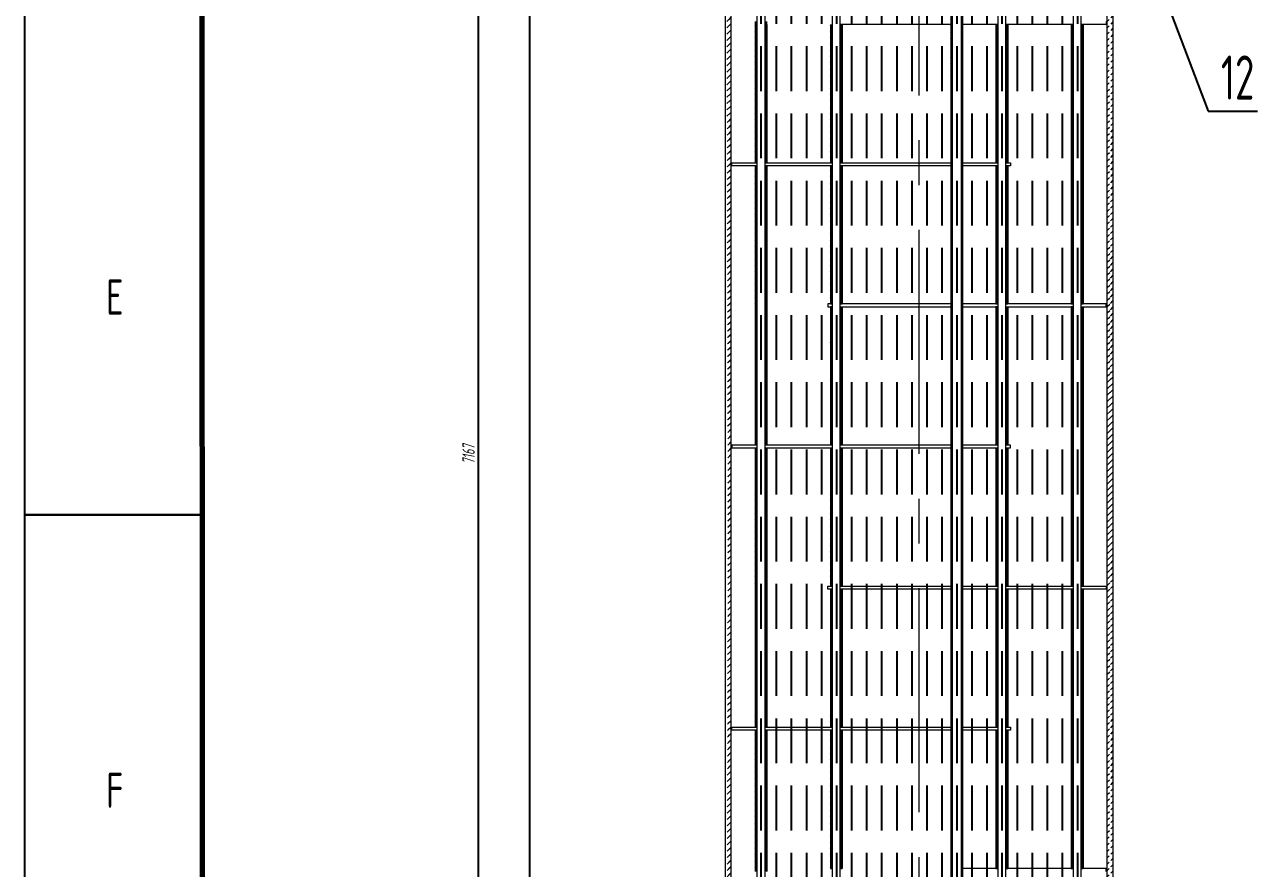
# Model space of a CAD drawing. Header units: millimetres. Extents: x 3797 to 16515, y 762 to 2553.
# Drawn here: x 3797.2 to 3971.8, y 2153 to 2272.5 of the extents above; entities that cross this region are included whole.
import ezdxf

# ---------------------------------------------------------------- set-up
doc = ezdxf.new("R2010")
doc.units = ezdxf.units.MM
doc.linetypes.add('CENTER', pattern=[50.8, 31.75, -6.35, 6.35, -6.35])
doc.linetypes.add('HIDDEN', pattern=[9.525, 6.35, -3.175])
for name, color, linetype, lineweight in [('3（中心线）', 1, 'CENTER', 20), ('内框线', 7, 'Continuous', 60), ('外框线', 7, 'Continuous', 40), ('文本', 7, 'Continuous', 18), ('细实线', 7, 'Continuous', 18)]:
    doc.layers.add(name, color=color, linetype=linetype, lineweight=lineweight)
doc.layers.add('DIM标注-YH', color=4, linetype='Continuous')
doc.layers.add('虚线', color=6, linetype='HIDDEN')
doc.styles.add('HGCAD', font='gbenor.shx', dxfattribs={"width": 0.75, "bigfont": 'gbcbig.shx'})
doc.styles.add('HJ', font='gbenor.shx', dxfattribs={"width": 0.8, "height": 3.5, "bigfont": 'gbcbig.shx'})
doc.styles.add('runner-文字样式', font='gbeitc.shx', dxfattribs={"width": 0.707, "bigfont": 'gbcbig.shx'})
doc.dimstyles.new('runner标注', dxfattribs={"dimscale": 0.5, "dimtxt": 3.5, "dimasz": 3.5, "dimexe": 3, "dimexo": 0, "dimgap": 1, "dimtad": 1, "dimdec": 4, "dimlfac": 15, "dimzin": 9, "dimdsep": 46, "dimtxsty": 'runner-文字样式', "dimblk": 'CLOSED', "dimcen": 0, "dimclrd": 256, "dimclrt": 256, "dimadec": 4, "dimazin": 2, "dimtfac": 1, "dimtdec": 4, "dimtmove": 0, "dimatfit": 3, "dimldrblk": 'CLOSED', "dimfxl": 0, "dimarcsym": 0})
pattern_1 = [(45, (82.5553, -5533.755), (-0.449012806, 0.449012806), [])]
pattern_2 = [(45, (59.08866, -5533.755), (-0.449012806, 0.449012806), [])]
pattern_3 = [(45, (48.422, -5533.755), (-0.449012806, 0.449012806), [])]

# ---------------------------------------------------------------- blocks, each defined once
blk = doc.blocks.new('_Closed')
at = {"color": 0, "linetype": 'ByBlock', "lineweight": -2}
for p, q in [((-1, 0.167), (0, 0)), ((-1, 0.167), (-1, -0.167)), ((0, 0), (-1, -0.167)), ((0, 0), (-1, 0))]:
    blk.add_line(p, q, dxfattribs=at)
blk = doc.blocks.new('*D6')
at = {"layer": 'Defpoints', "color": 0, "ltscale": 0.067, "transparency": 16777216}
for p in [(3861.45, 2448.15), (3923.88, 2448.15), (3896.35, 1970.35)]:
    blk.add_point(p, dxfattribs=at)
at = {"layer": 'DIM标注-YH', "color": 0, "lineweight": -2, "ltscale": 0.067, "transparency": 16777216}
for p, q in [((3923.88, 2448.15), (3859.95, 2448.15)), ((3896.35, 1970.35), (3859.95, 1970.35))]:
    blk.add_line(p, q, dxfattribs=at)
at = {"layer": 'DIM标注-YH', "lineweight": -2, "ltscale": 0.067, "transparency": 16777216}
blk.add_line((3861.45, 1972.1), (3861.45, 2446.4), dxfattribs=at)
at = {"layer": 'DIM标注-YH', "lineweight": -2, "ltscale": 0.067, "transparency": 16777216, "xscale": 1.75, "yscale": 1.75, "zscale": 1.75}
for p, rotation in [((3861.45, 2448.15), 90), ((3861.45, 1970.35), 270)]:
    blk.add_blockref('_Closed', p, dxfattribs=dict(at, rotation=rotation))
at = {"layer": 'DIM标注-YH', "ltscale": 0.067, "transparency": 16777216, "insert": (3860.07, 2211.66), "char_height": 1.75, "attachment_point": 5, "rotation": 90, "style": 'runner-文字样式'}
blk.add_mtext('7167', dxfattribs=at)
blk = doc.blocks.new('*D29')
at = {"layer": 'Defpoints', "color": 0, "ltscale": 0.067, "transparency": 16777216}
for p in [(3868.76, 2282.29), (3895.88, 2282.29), (3894.48, 2005.35)]:
    blk.add_point(p, dxfattribs=at)
at = {"layer": 'DIM标注-YH', "color": 0, "lineweight": -2, "ltscale": 0.067, "transparency": 16777216}
for p, q in [((3895.88, 2282.29), (3867.26, 2282.29)), ((3894.48, 2005.35), (3867.26, 2005.35))]:
    blk.add_line(p, q, dxfattribs=at)
at = {"layer": 'DIM标注-YH', "lineweight": -2, "ltscale": 0.067, "transparency": 16777216}
blk.add_line((3868.76, 2007.1), (3868.76, 2280.54), dxfattribs=at)
at = {"layer": 'DIM标注-YH', "lineweight": -2, "ltscale": 0.067, "transparency": 16777216, "xscale": 1.75, "yscale": 1.75, "zscale": 1.75}
for p, rotation in [((3868.76, 2282.29), 90), ((3868.76, 2005.35), 270)]:
    blk.add_blockref('_Closed', p, dxfattribs=dict(at, rotation=rotation))
at = {"layer": 'DIM标注-YH', "ltscale": 0.067, "transparency": 16777216, "insert": (3867.38, 2143.82), "char_height": 1.75, "attachment_point": 5, "rotation": 90, "style": 'runner-文字样式'}
blk.add_mtext('4154', dxfattribs=at)

msp = doc.modelspace()

# ---------------------------------------------------------------- hatches: boundary and pattern name
at = {"layer": '细实线'}
h = msp.add_hatch(dxfattribs=at)
h.set_pattern_fill('ANSI31', color=3, scale=0.2)
h.set_pattern_definition(pattern_1)
edge = h.paths.add_edge_path()
edge.add_line((3928.3945351, 2402.152565), (3928.3945351, 2005.352565))
edge.add_line((3928.5612018, 2402.152565), (3928.5612018, 2005.352565))
h = msp.add_hatch(dxfattribs=at)
h.set_pattern_fill('ANSI31', color=3, scale=0.2)
h.set_pattern_definition(pattern_1)
edge = h.paths.add_edge_path()
edge.add_line((3929.8945351, 2005.352565), (3929.8945351, 2402.152565))
edge.add_line((3930.0612018, 2005.352565), (3930.0612018, 2402.152565))
h = msp.add_hatch(dxfattribs=at)
h.set_pattern_fill('ANSI31', color=3, scale=0.2)
h.set_pattern_definition(pattern_1)
edge = h.paths.add_edge_path()
edge.add_line((3950.5478286, 2024.4552317), (3950.5478286, 2020.962565))
edge.add_line((3951.3478286, 2400.4310222), (3951.3478286, 2021.0958983))
edge.add_line((3950.5478286, 2024.4552317), (3950.5478286, 2400.4310222))
h = msp.add_hatch(dxfattribs=at)
h.set_pattern_fill('ANSI31', color=3, scale=0.2)
h.set_pattern_definition(pattern_1)
edge = h.paths.add_edge_path()
edge.add_line((3896.4144953, 2282.152565), (3896.4144953, 2028.4858983))
edge.add_line((3897.2144953, 2387.0092317), (3897.2144953, 2005.352565))
edge.add_line((3896.4144953, 2005.352565), (3896.4144953, 2028.4858983))
h = msp.add_hatch(dxfattribs=at)
h.set_pattern_fill('ANSI31', color=3, scale=0.2)
h.set_pattern_definition([(45, (-57719.78084, -114504.6682), (-0.449012806, 0.449012806), [])])
edge = h.paths.add_edge_path()
edge.add_line((3897.2173198, 2380.3168887), (3897.2173198, 2007.8858983))
edge.add_line((3896.4144953, 2380.316565), (3896.4144953, 2282.152565))
h = msp.add_hatch(dxfattribs=at)
h.set_pattern_fill('ANSI31', color=3, scale=0.2)
h.set_pattern_definition(pattern_3)
edge = h.paths.add_edge_path()
edge.add_line((3900.6478286, 2272.5292317), (3900.6478286, 2252.952565))
edge.add_line((3900.6478286, 2252.952565), (3900.8144953, 2252.952565))
edge.add_line((3900.8144953, 2272.5292317), (3900.8144953, 2252.952565))
h = msp.add_hatch(dxfattribs=at)
h.set_pattern_fill('ANSI31', color=3, scale=0.2)
h.set_pattern_definition(pattern_3)
edge = h.paths.add_edge_path()
edge.add_line((3902.1478286, 2272.5292317), (3902.1478286, 2252.952565))
edge.add_line((3902.1478286, 2252.952565), (3902.3144953, 2252.952565))
edge.add_line((3902.3144953, 2272.5292317), (3902.3144953, 2252.952565))
h = msp.add_hatch(dxfattribs=at)
h.set_pattern_fill('ANSI31', color=3, scale=0.2)
h.set_pattern_definition(pattern_2)
edge = h.paths.add_edge_path()
edge.add_line((3911.3144953, 2272.5292317), (3911.3144953, 2252.952565))
edge.add_line((3911.3144953, 2252.952565), (3911.481162, 2252.952565))
edge.add_line((3911.481162, 2272.5292317), (3911.481162, 2252.952565))
h = msp.add_hatch(dxfattribs=at)
h.set_pattern_fill('ANSI31', color=3, scale=0.2)
h.set_pattern_definition(pattern_2)
edge = h.paths.add_edge_path()
edge.add_line((3912.8144953, 2272.5292317), (3912.8144953, 2252.952565))
edge.add_line((3912.8144953, 2252.952565), (3912.981162, 2252.952565))
edge.add_line((3912.981162, 2272.5292317), (3912.981162, 2252.952565))
h = msp.add_hatch(dxfattribs=at)
h.set_pattern_fill('ANSI31', color=3, scale=0.2)
h.set_pattern_definition(pattern_1)
edge = h.paths.add_edge_path()
edge.add_line((3934.781162, 2272.5292317), (3934.781162, 2252.952565))
edge.add_line((3934.781162, 2252.952565), (3934.9478286, 2252.952565))
edge.add_line((3934.9478286, 2272.5292317), (3934.9478286, 2252.952565))
h = msp.add_hatch(dxfattribs=at)
h.set_pattern_fill('ANSI31', color=3, scale=0.2)
h.set_pattern_definition(pattern_1)
edge = h.paths.add_edge_path()
edge.add_line((3936.281162, 2272.5292317), (3936.281162, 2252.952565))
edge.add_line((3936.281162, 2252.952565), (3936.4478286, 2252.952565))
edge.add_line((3936.4478286, 2272.5292317), (3936.4478286, 2252.952565))
h = msp.add_hatch(dxfattribs=at)
h.set_pattern_fill('ANSI31', color=3, scale=0.2)
h.set_pattern_definition(pattern_1)
edge = h.paths.add_edge_path()
edge.add_line((3945.4478286, 2272.5292317), (3945.4478286, 2232.952565))
edge.add_line((3945.4478286, 2232.952565), (3945.6144953, 2232.952565))
edge.add_line((3945.6144953, 2272.5292317), (3945.6144953, 2232.952565))
h = msp.add_hatch(dxfattribs=at)
h.set_pattern_fill('ANSI31', color=3, scale=0.2)
h.set_pattern_definition(pattern_1)
edge = h.paths.add_edge_path()
edge.add_line((3946.9478286, 2272.5292317), (3946.9478286, 2232.952565))
edge.add_line((3946.9478286, 2232.952565), (3947.1144953, 2232.952565))
edge.add_line((3947.1144953, 2272.5292317), (3947.1144953, 2232.952565))
h = msp.add_hatch(dxfattribs=at)
h.set_pattern_fill('ANSI31', color=3, scale=0.2)
h.set_pattern_definition(pattern_3)
edge = h.paths.add_edge_path()
edge.add_line((3900.6478286, 2252.5292317), (3900.6478286, 2232.952565))
edge.add_line((3900.6478286, 2232.952565), (3900.8144953, 2232.952565))
edge.add_line((3900.8144953, 2252.5292317), (3900.8144953, 2232.952565))
h = msp.add_hatch(dxfattribs=at)
h.set_pattern_fill('ANSI31', color=3, scale=0.2)
h.set_pattern_definition(pattern_3)
edge = h.paths.add_edge_path()
edge.add_line((3902.1478286, 2252.5292317), (3902.1478286, 2232.952565))
edge.add_line((3902.1478286, 2232.952565), (3902.3144953, 2232.952565))
edge.add_line((3902.3144953, 2252.5292317), (3902.3144953, 2232.952565))
h = msp.add_hatch(dxfattribs=at)
h.set_pattern_fill('ANSI31', color=3, scale=0.2)
h.set_pattern_definition(pattern_2)
edge = h.paths.add_edge_path()
edge.add_line((3911.3144953, 2252.5292317), (3911.3144953, 2232.952565))
edge.add_line((3911.3144953, 2232.952565), (3911.481162, 2232.952565))
edge.add_line((3911.481162, 2252.5292317), (3911.481162, 2232.952565))
h = msp.add_hatch(dxfattribs=at)
h.set_pattern_fill('ANSI31', color=3, scale=0.2)
h.set_pattern_definition(pattern_2)
edge = h.paths.add_edge_path()
edge.add_line((3912.8144953, 2252.5292317), (3912.8144953, 2232.952565))
edge.add_line((3912.8144953, 2232.952565), (3912.981162, 2232.952565))
edge.add_line((3912.981162, 2252.5292317), (3912.981162, 2232.952565))
h = msp.add_hatch(dxfattribs=at)
h.set_pattern_fill('ANSI31', color=3, scale=0.2)
h.set_pattern_definition(pattern_1)
edge = h.paths.add_edge_path()
edge.add_line((3934.781162, 2252.5292317), (3934.781162, 2232.952565))
edge.add_line((3934.781162, 2232.952565), (3934.9478286, 2232.952565))
edge.add_line((3934.9478286, 2252.5292317), (3934.9478286, 2232.952565))
h = msp.add_hatch(dxfattribs=at)
h.set_pattern_fill('ANSI31', color=3, scale=0.2)
h.set_pattern_definition(pattern_1)
edge = h.paths.add_edge_path()
edge.add_line((3936.281162, 2252.5292317), (3936.281162, 2232.952565))
edge.add_line((3936.281162, 2232.952565), (3936.4478286, 2232.952565))
edge.add_line((3936.4478286, 2252.5292317), (3936.4478286, 2232.952565))
h = msp.add_hatch(dxfattribs=at)
h.set_pattern_fill('ANSI31', color=3, scale=0.2)
h.set_pattern_definition([(45, (37.7553, -5533.755), (-0.449012806, 0.449012806), [])])
edge = h.paths.add_edge_path()
edge.add_line((3900.6478286, 2232.5292317), (3900.6478286, 2192.952565))
edge.add_line((3900.6478286, 2192.952565), (3900.8144953, 2192.952565))
edge.add_line((3900.8144953, 2232.5292317), (3900.8144953, 2192.952565))
h = msp.add_hatch(dxfattribs=at)
h.set_pattern_fill('ANSI31', color=3, scale=0.2)
h.set_pattern_definition([(45, (37.7553, -5533.33414), (-0.449012806, 0.449012806), [])])
edge = h.paths.add_edge_path()
edge.add_line((3902.1478286, 2232.9501138), (3902.1478286, 2193.3734471))
edge.add_line((3902.1478286, 2193.3734471), (3902.3144953, 2193.3734471))
edge.add_line((3902.3144953, 2232.9501138), (3902.3144953, 2193.3734471))
h = msp.add_hatch(dxfattribs=at)
h.set_pattern_fill('ANSI31', color=3, scale=0.2)
h.set_pattern_definition(pattern_3)
edge = h.paths.add_edge_path()
edge.add_line((3911.3144953, 2232.5292317), (3911.3144953, 2212.952565))
edge.add_line((3911.3144953, 2192.952565), (3911.481162, 2192.952565))
edge.add_line((3911.481162, 2232.5292317), (3911.481162, 2212.952565))
h = msp.add_hatch(dxfattribs=at)
h.set_pattern_fill('ANSI31', color=3, scale=0.2)
h.set_pattern_definition([(45, (48.422, -5533.33414), (-0.449012806, 0.449012806), [])])
edge = h.paths.add_edge_path()
edge.add_line((3912.8144953, 2232.9501138), (3912.8144953, 2193.3734471))
edge.add_line((3912.8144953, 2193.3734471), (3912.981162, 2193.3734471))
edge.add_line((3912.981162, 2232.9501138), (3912.981162, 2193.3734471))
h = msp.add_hatch(dxfattribs=at)
h.set_pattern_fill('ANSI31', color=3, scale=0.2)
h.set_pattern_definition([(45, (71.88866, -5533.755), (-0.449012806, 0.449012806), [])])
edge = h.paths.add_edge_path()
edge.add_line((3934.781162, 2232.5292317), (3934.781162, 2212.952565))
edge.add_line((3934.781162, 2192.952565), (3934.9478286, 2192.952565))
edge.add_line((3934.9478286, 2232.5292317), (3934.9478286, 2212.952565))
h = msp.add_hatch(dxfattribs=at)
h.set_pattern_fill('ANSI31', color=3, scale=0.2)
h.set_pattern_definition([(45, (71.88866, -5533.33414), (-0.449012806, 0.449012806), [])])
edge = h.paths.add_edge_path()
edge.add_line((3936.281162, 2232.9501138), (3936.281162, 2193.3734471))
edge.add_line((3936.281162, 2193.3734471), (3936.4478286, 2193.3734471))
edge.add_line((3936.4478286, 2232.9501138), (3936.4478286, 2193.3734471))
h = msp.add_hatch(dxfattribs=at)
h.set_pattern_fill('ANSI31', color=3, scale=0.2)
h.set_pattern_definition(pattern_1)
edge = h.paths.add_edge_path()
edge.add_line((3945.4478286, 2232.5292317), (3945.4478286, 2192.952565))
edge.add_line((3945.4478286, 2192.952565), (3945.6144953, 2192.952565))
edge.add_line((3945.6144953, 2232.5292317), (3945.6144953, 2192.952565))
h = msp.add_hatch(dxfattribs=at)
h.set_pattern_fill('ANSI31', color=3, scale=0.2)
h.set_pattern_definition(pattern_1)
edge = h.paths.add_edge_path()
edge.add_line((3946.9478286, 2232.5292317), (3946.9478286, 2192.952565))
edge.add_line((3946.9478286, 2192.952565), (3947.1144953, 2192.952565))
edge.add_line((3947.1144953, 2232.5292317), (3947.1144953, 2192.952565))
h = msp.add_hatch(dxfattribs=at)
h.set_pattern_fill('ANSI31', color=3, scale=0.2)
h.set_pattern_definition(pattern_3)
edge = h.paths.add_edge_path()
edge.add_line((3900.6478286, 2192.5292317), (3900.6478286, 2172.952565))
edge.add_line((3900.6478286, 2172.952565), (3900.8144953, 2172.952565))
edge.add_line((3900.8144953, 2192.5292317), (3900.8144953, 2172.952565))
h = msp.add_hatch(dxfattribs=at)
h.set_pattern_fill('ANSI31', color=3, scale=0.2)
h.set_pattern_definition(pattern_3)
edge = h.paths.add_edge_path()
edge.add_line((3902.1478286, 2192.5292317), (3902.1478286, 2172.952565))
edge.add_line((3902.1478286, 2172.952565), (3902.3144953, 2172.952565))
edge.add_line((3902.3144953, 2192.5292317), (3902.3144953, 2172.952565))
h = msp.add_hatch(dxfattribs=at)
h.set_pattern_fill('ANSI31', color=3, scale=0.2)
h.set_pattern_definition(pattern_2)
edge = h.paths.add_edge_path()
edge.add_line((3911.3144953, 2192.5292317), (3911.3144953, 2172.952565))
edge.add_line((3911.3144953, 2172.952565), (3911.481162, 2172.952565))
edge.add_line((3911.481162, 2192.5292317), (3911.481162, 2172.952565))
h = msp.add_hatch(dxfattribs=at)
h.set_pattern_fill('ANSI31', color=3, scale=0.2)
h.set_pattern_definition(pattern_2)
edge = h.paths.add_edge_path()
edge.add_line((3912.8144953, 2192.5292317), (3912.8144953, 2172.952565))
edge.add_line((3912.8144953, 2172.952565), (3912.981162, 2172.952565))
edge.add_line((3912.981162, 2192.5292317), (3912.981162, 2172.952565))
h = msp.add_hatch(dxfattribs=at)
h.set_pattern_fill('ANSI31', color=3, scale=0.2)
h.set_pattern_definition(pattern_1)
edge = h.paths.add_edge_path()
edge.add_line((3934.781162, 2192.5292317), (3934.781162, 2172.952565))
edge.add_line((3934.781162, 2172.952565), (3934.9478286, 2172.952565))
edge.add_line((3934.9478286, 2192.5292317), (3934.9478286, 2172.952565))
h = msp.add_hatch(dxfattribs=at)
h.set_pattern_fill('ANSI31', color=3, scale=0.2)
h.set_pattern_definition(pattern_1)
edge = h.paths.add_edge_path()
edge.add_line((3936.281162, 2192.5292317), (3936.281162, 2172.952565))
edge.add_line((3936.281162, 2172.952565), (3936.4478286, 2172.952565))
edge.add_line((3936.4478286, 2192.5292317), (3936.4478286, 2172.952565))
h = msp.add_hatch(dxfattribs=at)
h.set_pattern_fill('ANSI31', color=3, scale=0.2)
h.set_pattern_definition(pattern_1)
edge = h.paths.add_edge_path()
edge.add_line((3945.4478286, 2192.5292317), (3945.4478286, 2152.952565))
edge.add_line((3945.4478286, 2152.952565), (3945.6144953, 2152.952565))
edge.add_line((3945.6144953, 2192.5292317), (3945.6144953, 2152.952565))
h = msp.add_hatch(dxfattribs=at)
h.set_pattern_fill('ANSI31', color=3, scale=0.2)
h.set_pattern_definition(pattern_1)
edge = h.paths.add_edge_path()
edge.add_line((3946.9478286, 2192.5292317), (3946.9478286, 2152.952565))
edge.add_line((3946.9478286, 2152.952565), (3947.1144953, 2152.952565))
edge.add_line((3947.1144953, 2192.5292317), (3947.1144953, 2152.952565))
h = msp.add_hatch(dxfattribs=at)
h.set_pattern_fill('ANSI31', color=3, scale=0.2)
h.set_pattern_definition(pattern_3)
edge = h.paths.add_edge_path()
edge.add_line((3900.6478286, 2172.5292317), (3900.6478286, 2152.952565))
edge.add_line((3900.6478286, 2152.952565), (3900.8144953, 2152.952565))
edge.add_line((3900.8144953, 2172.5292317), (3900.8144953, 2152.952565))
h = msp.add_hatch(dxfattribs=at)
h.set_pattern_fill('ANSI31', color=3, scale=0.2)
h.set_pattern_definition(pattern_3)
edge = h.paths.add_edge_path()
edge.add_line((3902.1478286, 2172.5292317), (3902.1478286, 2152.952565))
edge.add_line((3902.1478286, 2152.952565), (3902.3144953, 2152.952565))
edge.add_line((3902.3144953, 2172.5292317), (3902.3144953, 2152.952565))
h = msp.add_hatch(dxfattribs=at)
h.set_pattern_fill('ANSI31', color=3, scale=0.2)
h.set_pattern_definition(pattern_2)
edge = h.paths.add_edge_path()
edge.add_line((3911.3144953, 2172.5292317), (3911.3144953, 2152.952565))
edge.add_line((3911.3144953, 2152.952565), (3911.481162, 2152.952565))
edge.add_line((3911.481162, 2172.5292317), (3911.481162, 2152.952565))
h = msp.add_hatch(dxfattribs=at)
h.set_pattern_fill('ANSI31', color=3, scale=0.2)
h.set_pattern_definition(pattern_2)
edge = h.paths.add_edge_path()
edge.add_line((3912.8144953, 2172.5292317), (3912.8144953, 2152.952565))
edge.add_line((3912.8144953, 2152.952565), (3912.981162, 2152.952565))
edge.add_line((3912.981162, 2172.5292317), (3912.981162, 2152.952565))
h = msp.add_hatch(dxfattribs=at)
h.set_pattern_fill('ANSI31', color=3, scale=0.2)
h.set_pattern_definition(pattern_1)
edge = h.paths.add_edge_path()
edge.add_line((3934.781162, 2172.5292317), (3934.781162, 2152.952565))
edge.add_line((3934.781162, 2152.952565), (3934.9478286, 2152.952565))
edge.add_line((3934.9478286, 2172.5292317), (3934.9478286, 2152.952565))
h = msp.add_hatch(dxfattribs=at)
h.set_pattern_fill('ANSI31', color=3, scale=0.2)
h.set_pattern_definition(pattern_1)
edge = h.paths.add_edge_path()
edge.add_line((3936.281162, 2172.5292317), (3936.281162, 2152.952565))
edge.add_line((3936.281162, 2152.952565), (3936.4478286, 2152.952565))
edge.add_line((3936.4478286, 2172.5292317), (3936.4478286, 2152.952565))

# ---------------------------------------------------------------- linework, layer by layer
at = {"layer": '3（中心线）'}
msp.add_line((3923.881162, 1906.8953895), (3923.881162, 2468.7974269), dxfattribs=at)
at = {"layer": 'DIM标注-YH', "ltscale": 0.2}
for p, q in [((3955.2144953, 2285.552565), (3964.8509969, 2260.2883228)), ((3964.8509969, 2260.2883228), (3971.8038866, 2260.2883228))]:
    msp.add_line(p, q, dxfattribs=at)
at = {"layer": '内框线', "lineweight": 70}
msp.add_line((3822.1821645, 2543.4895293), (3822.4401594, 1722.4895293), dxfattribs=at)
at = {"layer": '外框线', "lineweight": 25}
msp.add_line((3797.1821645, 2553.4895293), (3797.1821645, 1712.4895293), dxfattribs=at)
at = {"layer": '外框线', "lineweight": 30}
msp.add_line((3797.1821645, 2203.072896), (3822.2891386, 2203.0729296), dxfattribs=at)
at = {"layer": '细实线'}
for p, q in [((3928.3945351, 2402.152565), (3928.3945351, 2005.352565)), ((3928.5612018, 2402.152565), (3928.5612018, 2005.352565)), ((3929.8945351, 2005.352565), (3929.8945351, 2402.152565)), ((3930.0612018, 2005.352565), (3930.0612018, 2402.152565)), ((3900.9478286, 2052.952565), (3900.9478286, 2399.6192317)), ((3900.9478286, 2052.952565), (3900.9478286, 2399.6192317)), ((3900.9478286, 2052.952565), (3900.9478286, 2399.6192317)), ((3900.9478286, 2052.952565), (3900.9478286, 2399.6192317)), ((3900.9478286, 2052.952565), (3900.9478286, 2399.6192317)), ((3900.9478286, 2052.952565), (3900.9478286, 2399.6192317)), ((3902.0144953, 2399.6192317), (3902.0144953, 2052.952565)), ((3902.0144953, 2399.6192317), (3902.0144953, 2052.952565)), ((3902.0144953, 2399.6192317), (3902.0144953, 2052.952565)), ((3902.0144953, 2399.6192317), (3902.0144953, 2052.952565)), ((3902.0144953, 2399.6192317), (3902.0144953, 2052.952565)), ((3902.0144953, 2399.6192317), (3902.0144953, 2052.952565)), ((3911.6144953, 2032.952565), (3911.6144953, 2399.6192317)), ((3911.6144953, 2032.952565), (3911.6144953, 2399.6192317)), ((3911.6144953, 2032.952565), (3911.6144953, 2399.6192317)), ((3911.6144953, 2032.952565), (3911.6144953, 2399.6192317)), ((3911.6144953, 2032.952565), (3911.6144953, 2399.6192317)), ((3911.6144953, 2032.952565), (3911.6144953, 2399.6192317)), ((3912.681162, 2399.6192317), (3912.681162, 2032.952565)), ((3912.681162, 2399.6192317), (3912.681162, 2032.952565)), ((3912.681162, 2399.6192317), (3912.681162, 2032.952565)), ((3912.681162, 2399.6192317), (3912.681162, 2032.952565)), ((3912.681162, 2399.6192317), (3912.681162, 2032.952565)), ((3912.681162, 2399.6192317), (3912.681162, 2032.952565)), ((3935.081162, 2032.952565), (3935.081162, 2399.6192317)), ((3935.081162, 2032.952565), (3935.081162, 2399.6192317)), ((3935.081162, 2032.952565), (3935.081162, 2399.6192317)), ((3935.081162, 2032.952565), (3935.081162, 2399.6192317)), ((3935.081162, 2032.952565), (3935.081162, 2399.6192317)), ((3935.081162, 2032.952565), (3935.081162, 2399.6192317)), ((3936.1478286, 2399.6192317), (3936.1478286, 2032.952565)), ((3936.1478286, 2399.6192317), (3936.1478286, 2032.952565)), ((3936.1478286, 2399.6192317), (3936.1478286, 2032.952565)), ((3936.1478286, 2399.6192317), (3936.1478286, 2032.952565)), ((3936.1478286, 2399.6192317), (3936.1478286, 2032.952565)), ((3936.1478286, 2399.6192317), (3936.1478286, 2032.952565)), ((3945.7478286, 2032.952565), (3945.7478286, 2399.6192317)), ((3946.8144953, 2399.6192317), (3946.8144953, 2032.952565)), ((3897.2173198, 2380.3168887), (3897.2173198, 2007.8858983)), ((3900.6478286, 2272.952565), (3900.6478286, 2272.5292317)), ((3900.6478286, 2272.5292317), (3900.6478286, 2252.952565)), ((3900.8144953, 2272.5292317), (3900.8144953, 2272.952565)), ((3900.8144953, 2272.5292317), (3900.8144953, 2252.952565)), ((3902.1478286, 2272.952565), (3902.1478286, 2272.5292317)), ((3902.1478286, 2272.5292317), (3902.1478286, 2252.952565)), ((3902.3144953, 2272.5292317), (3902.3144953, 2272.952565)), ((3902.3144953, 2272.5292317), (3902.3144953, 2252.952565)), ((3911.3144953, 2272.5292317), (3911.3144953, 2252.952565)), ((3911.481162, 2272.5292317), (3911.481162, 2252.952565)), ((3923.881162, 2272.5292317), (3912.681162, 2272.5292317)), ((3922.281162, 2272.5292317), (3912.681162, 2272.5292317)), ((3912.8144953, 2272.5292317), (3912.8144953, 2252.952565)), ((3912.981162, 2272.5292317), (3912.8144953, 2272.5292317)), ((3912.981162, 2272.5292317), (3912.981162, 2252.952565)), ((3928.3945351, 2272.5292317), (3923.881162, 2272.5292317)), ((3935.081162, 2272.5292317), (3930.0612018, 2272.5292317)), ((3934.781162, 2272.5292317), (3934.781162, 2252.952565)), ((3934.9478286, 2272.5292317), (3934.9478286, 2252.952565)), ((3945.7478286, 2272.5292317), (3936.1478286, 2272.5292317)), ((3936.281162, 2272.5292317), (3936.281162, 2252.952565)), ((3936.4478286, 2272.5292317), (3936.281162, 2272.5292317)), ((3936.4478286, 2272.5292317), (3936.4478286, 2252.952565)), ((3945.4478286, 2272.5292317), (3945.4478286, 2232.952565)), ((3945.6144953, 2272.5292317), (3945.6144953, 2232.952565)), ((3950.389162, 2272.5292317), (3946.8144953, 2272.5292317)), ((3946.9478286, 2272.5292317), (3946.9478286, 2232.952565)), ((3947.1144953, 2272.5292317), (3946.9478286, 2272.5292317)), ((3947.1144953, 2272.5292317), (3947.1144953, 2232.952565)), ((3950.389162, 2272.952565), (3950.389162, 2272.5292317)), ((3897.373162, 2252.5292317), (3897.373162, 2252.952565)), ((3897.373162, 2252.952565), (3900.9478286, 2252.952565)), ((3900.6478286, 2252.952565), (3900.8144953, 2252.952565)), ((3902.0144953, 2252.952565), (3911.6144953, 2252.952565)), ((3902.1478286, 2252.952565), (3902.3144953, 2252.952565)), ((3911.3144953, 2252.952565), (3911.481162, 2252.952565)), ((3912.681162, 2252.952565), (3923.881162, 2252.952565)), ((3912.8144953, 2252.952565), (3912.981162, 2252.952565)), ((3923.881162, 2252.952565), (3928.3945351, 2252.952565)), ((3930.0612018, 2252.952565), (3935.081162, 2252.952565)), ((3934.781162, 2252.952565), (3934.9478286, 2252.952565)), ((3936.1478286, 2252.952565), (3936.8144953, 2252.952565)), ((3936.281162, 2252.952565), (3936.4478286, 2252.952565)), ((3936.8144953, 2252.952565), (3936.8144953, 2252.5292317)), ((3900.9478286, 2252.5292317), (3897.373162, 2252.5292317)), ((3900.6478286, 2252.5292317), (3900.6478286, 2232.952565)), ((3900.8144953, 2252.5292317), (3900.6478286, 2252.5292317)), ((3900.8144953, 2252.5292317), (3900.8144953, 2232.952565)), ((3911.6144953, 2252.5292317), (3902.0144953, 2252.5292317)), ((3902.1478286, 2252.5292317), (3902.1478286, 2232.952565)), ((3902.1478286, 2252.5292317), (3902.3144953, 2252.5292317)), ((3902.3144953, 2252.5292317), (3902.3144953, 2232.952565)), ((3911.3144953, 2252.5292317), (3911.3144953, 2232.952565)), ((3911.481162, 2252.5292317), (3911.3144953, 2252.5292317)), ((3911.481162, 2252.5292317), (3911.481162, 2232.952565)), ((3923.881162, 2252.5292317), (3912.681162, 2252.5292317)), ((3912.8144953, 2252.5292317), (3912.8144953, 2232.952565)), ((3912.8144953, 2252.5292317), (3912.981162, 2252.5292317)), ((3912.981162, 2252.5292317), (3912.981162, 2232.952565)), ((3928.3945351, 2252.5292317), (3923.881162, 2252.5292317)), ((3935.081162, 2252.5292317), (3930.0612018, 2252.5292317)), ((3934.781162, 2252.5292317), (3934.781162, 2232.952565)), ((3934.9478286, 2252.5292317), (3934.781162, 2252.5292317)), ((3934.9478286, 2252.5292317), (3934.9478286, 2232.952565)), ((3936.8144953, 2252.5292317), (3936.1478286, 2252.5292317)), ((3936.281162, 2252.5292317), (3936.281162, 2232.952565)), ((3936.281162, 2252.5292317), (3936.4478286, 2252.5292317)), ((3936.4478286, 2252.5292317), (3936.4478286, 2232.952565)), ((3900.6478286, 2232.952565), (3900.6478286, 2232.5292317)), ((3900.6478286, 2232.5292317), (3900.6478286, 2212.952565)), ((3900.8144953, 2232.952565), (3900.8144953, 2232.5292317)), ((3900.8144953, 2232.5292317), (3900.8144953, 2212.952565)), ((3902.1478286, 2232.952565), (3902.1478286, 2232.5292317)), ((3902.1478286, 2232.5292317), (3902.1478286, 2212.952565)), ((3902.3144953, 2232.952565), (3902.3144953, 2232.5292317)), ((3902.3144953, 2232.5292317), (3902.3144953, 2212.952565)), ((3911.6144953, 2232.952565), (3910.9478286, 2232.952565)), ((3910.9478286, 2232.952565), (3910.9478286, 2232.5292317)), ((3910.9478286, 2232.5292317), (3911.6144953, 2232.5292317)), ((3911.3144953, 2232.952565), (3911.481162, 2232.952565)), ((3911.3144953, 2232.952565), (3911.481162, 2232.952565)), ((3911.3144953, 2232.5292317), (3911.3144953, 2212.952565)), ((3911.481162, 2232.5292317), (3911.3144953, 2232.5292317)), ((3911.481162, 2232.5292317), (3911.481162, 2212.952565)), ((3923.881162, 2232.952565), (3912.681162, 2232.952565)), ((3912.681162, 2232.5292317), (3923.881162, 2232.5292317)), ((3912.8144953, 2232.952565), (3912.981162, 2232.952565)), ((3912.8144953, 2232.952565), (3912.981162, 2232.952565)), ((3912.8144953, 2232.5292317), (3912.8144953, 2212.952565)), ((3912.8144953, 2232.5292317), (3912.981162, 2232.5292317)), ((3912.981162, 2232.5292317), (3912.981162, 2212.952565)), ((3928.3945351, 2232.952565), (3923.881162, 2232.952565)), ((3923.881162, 2232.5292317), (3928.3945351, 2232.5292317)), ((3935.081162, 2232.952565), (3930.0612018, 2232.952565)), ((3930.0612018, 2232.5292317), (3935.081162, 2232.5292317)), ((3934.781162, 2232.952565), (3934.9478286, 2232.952565)), ((3934.781162, 2232.952565), (3934.9478286, 2232.952565)), ((3934.781162, 2232.5292317), (3934.781162, 2212.952565)), ((3934.9478286, 2232.5292317), (3934.781162, 2232.5292317)), ((3934.9478286, 2232.5292317), (3934.9478286, 2212.952565)), ((3945.7478286, 2232.952565), (3936.1478286, 2232.952565)), ((3936.1478286, 2232.5292317), (3945.7478286, 2232.5292317)), ((3936.281162, 2232.952565), (3936.4478286, 2232.952565)), ((3936.281162, 2232.952565), (3936.4478286, 2232.952565)), ((3936.281162, 2232.5292317), (3936.281162, 2212.952565)), ((3936.281162, 2232.5292317), (3936.4478286, 2232.5292317)), ((3936.4478286, 2232.5292317), (3936.4478286, 2212.952565)), ((3945.4478286, 2232.952565), (3945.6144953, 2232.952565)), ((3945.4478286, 2232.5292317), (3945.4478286, 2192.952565)), ((3945.6144953, 2232.5292317), (3945.4478286, 2232.5292317)), ((3945.6144953, 2232.5292317), (3945.6144953, 2192.952565)), ((3950.389162, 2232.952565), (3946.8144953, 2232.952565)), ((3946.8144953, 2232.5292317), (3950.389162, 2232.5292317)), ((3946.9478286, 2232.952565), (3947.1144953, 2232.952565)), ((3946.9478286, 2232.5292317), (3946.9478286, 2192.952565)), ((3946.9478286, 2232.5292317), (3947.1144953, 2232.5292317)), ((3947.1144953, 2232.5292317), (3947.1144953, 2192.952565)), ((3950.389162, 2232.5292317), (3950.389162, 2232.952565)), ((3900.9478286, 2212.952565), (3897.373162, 2212.952565)), ((3897.373162, 2212.952565), (3897.373162, 2212.5292317)), ((3897.373162, 2212.5292317), (3900.9478286, 2212.5292317)), ((3900.6478286, 2212.5292317), (3900.6478286, 2192.952565)), ((3900.8144953, 2212.5292317), (3900.8144953, 2192.952565)), ((3911.6144953, 2212.952565), (3902.0144953, 2212.952565)), ((3902.0144953, 2212.5292317), (3911.6144953, 2212.5292317)), ((3902.1478286, 2212.5292317), (3902.1478286, 2192.952565)), ((3902.3144953, 2212.5292317), (3902.3144953, 2192.952565)), ((3911.3144953, 2212.5292317), (3911.3144953, 2192.952565)), ((3911.481162, 2212.5292317), (3911.481162, 2192.952565)), ((3923.881162, 2212.952565), (3912.681162, 2212.952565)), ((3912.681162, 2212.5292317), (3923.881162, 2212.5292317)), ((3912.8144953, 2212.5292317), (3912.8144953, 2192.952565)), ((3912.981162, 2212.5292317), (3912.981162, 2192.952565)), ((3928.3945351, 2212.952565), (3923.881162, 2212.952565)), ((3923.881162, 2212.5292317), (3928.3945351, 2212.5292317)), ((3935.081162, 2212.952565), (3930.0612018, 2212.952565)), ((3930.0612018, 2212.5292317), (3935.081162, 2212.5292317)), ((3934.781162, 2212.5292317), (3934.781162, 2192.952565)), ((3934.9478286, 2212.5292317), (3934.9478286, 2192.952565)), ((3936.8144953, 2212.952565), (3936.1478286, 2212.952565)), ((3936.1478286, 2212.5292317), (3936.8144953, 2212.5292317)), ((3936.281162, 2212.5292317), (3936.281162, 2192.952565)), ((3936.4478286, 2212.5292317), (3936.4478286, 2192.952565)), ((3936.8144953, 2212.5292317), (3936.8144953, 2212.952565)), ((3900.6478286, 2192.952565), (3900.6478286, 2192.5292317)), ((3900.6478286, 2192.5292317), (3900.6478286, 2172.952565)), ((3900.8144953, 2192.952565), (3900.8144953, 2192.5292317)), ((3900.8144953, 2192.5292317), (3900.8144953, 2172.952565)), ((3902.1478286, 2192.952565), (3902.1478286, 2192.5292317)), ((3902.1478286, 2192.5292317), (3902.1478286, 2172.952565)), ((3902.3144953, 2192.952565), (3902.3144953, 2192.5292317)), ((3902.3144953, 2192.5292317), (3902.3144953, 2172.952565)), ((3910.9478286, 2192.5292317), (3910.9478286, 2192.952565)), ((3910.9478286, 2192.952565), (3911.6144953, 2192.952565)), ((3911.6144953, 2192.5292317), (3910.9478286, 2192.5292317)), ((3911.3144953, 2192.952565), (3911.481162, 2192.952565)), ((3911.3144953, 2192.5292317), (3911.481162, 2192.5292317)), ((3911.3144953, 2192.5292317), (3911.481162, 2192.5292317)), ((3911.3144953, 2192.5292317), (3911.3144953, 2172.952565)), ((3911.481162, 2192.5292317), (3911.481162, 2172.952565)), ((3912.681162, 2192.952565), (3923.881162, 2192.952565)), ((3923.881162, 2192.5292317), (3912.681162, 2192.5292317)), ((3912.8144953, 2192.952565), (3912.981162, 2192.952565)), ((3912.8144953, 2192.5292317), (3912.981162, 2192.5292317)), ((3912.8144953, 2192.5292317), (3912.981162, 2192.5292317)), ((3912.8144953, 2192.5292317), (3912.8144953, 2172.952565)), ((3912.981162, 2192.5292317), (3912.981162, 2172.952565)), ((3923.881162, 2192.952565), (3928.3945351, 2192.952565)), ((3928.3945351, 2192.5292317), (3923.881162, 2192.5292317)), ((3930.0612018, 2192.952565), (3935.081162, 2192.952565)), ((3935.081162, 2192.5292317), (3930.0612018, 2192.5292317)), ((3934.781162, 2192.952565), (3934.9478286, 2192.952565)), ((3934.781162, 2192.5292317), (3934.9478286, 2192.5292317)), ((3934.781162, 2192.5292317), (3934.781162, 2172.952565)), ((3934.9478286, 2192.5292317), (3934.9478286, 2172.952565)), ((3936.1478286, 2192.952565), (3945.7478286, 2192.952565)), ((3945.7478286, 2192.5292317), (3936.1478286, 2192.5292317)), ((3936.281162, 2192.952565), (3936.4478286, 2192.952565)), ((3936.281162, 2192.5292317), (3936.4478286, 2192.5292317)), ((3936.281162, 2192.5292317), (3936.281162, 2172.952565)), ((3936.4478286, 2192.5292317), (3936.4478286, 2172.952565)), ((3945.4478286, 2192.952565), (3945.6144953, 2192.952565)), ((3945.4478286, 2192.5292317), (3945.4478286, 2152.952565)), ((3945.4478286, 2192.5292317), (3945.6144953, 2192.5292317)), ((3945.6144953, 2192.5292317), (3945.6144953, 2152.952565)), ((3946.8144953, 2192.952565), (3950.389162, 2192.952565)), ((3950.389162, 2192.5292317), (3946.8144953, 2192.5292317)), ((3946.9478286, 2192.952565), (3947.1144953, 2192.952565)), ((3946.9478286, 2192.5292317), (3946.9478286, 2152.952565)), ((3946.9478286, 2192.5292317), (3947.1144953, 2192.5292317)), ((3947.1144953, 2192.5292317), (3947.1144953, 2152.952565)), ((3950.389162, 2192.952565), (3950.389162, 2192.5292317)), ((3897.373162, 2172.5292317), (3897.373162, 2172.952565)), ((3897.373162, 2172.952565), (3900.9478286, 2172.952565)), ((3900.9478286, 2172.5292317), (3897.373162, 2172.5292317)), ((3900.6478286, 2172.952565), (3900.8144953, 2172.952565)), ((3900.6478286, 2172.952565), (3900.8144953, 2172.952565)), ((3900.6478286, 2172.5292317), (3900.6478286, 2152.952565)), ((3900.8144953, 2172.5292317), (3900.6478286, 2172.5292317)), ((3900.8144953, 2172.5292317), (3900.8144953, 2152.952565)), ((3902.0144953, 2172.952565), (3911.6144953, 2172.952565)), ((3911.6144953, 2172.5292317), (3902.0144953, 2172.5292317)), ((3902.1478286, 2172.952565), (3902.3144953, 2172.952565)), ((3902.1478286, 2172.952565), (3902.3144953, 2172.952565)), ((3902.1478286, 2172.5292317), (3902.1478286, 2152.952565)), ((3902.1478286, 2172.5292317), (3902.3144953, 2172.5292317)), ((3902.3144953, 2172.5292317), (3902.3144953, 2152.952565)), ((3911.3144953, 2172.952565), (3911.481162, 2172.952565)), ((3911.3144953, 2172.952565), (3911.481162, 2172.952565)), ((3911.3144953, 2172.5292317), (3911.3144953, 2152.952565)), ((3911.481162, 2172.5292317), (3911.3144953, 2172.5292317)), ((3911.481162, 2172.5292317), (3911.481162, 2152.952565)), ((3912.681162, 2172.952565), (3923.881162, 2172.952565)), ((3923.881162, 2172.5292317), (3912.681162, 2172.5292317)), ((3912.8144953, 2172.952565), (3912.981162, 2172.952565)), ((3912.8144953, 2172.952565), (3912.981162, 2172.952565)), ((3912.8144953, 2172.5292317), (3912.8144953, 2152.952565)), ((3912.8144953, 2172.5292317), (3912.981162, 2172.5292317)), ((3912.981162, 2172.5292317), (3912.981162, 2152.952565)), ((3923.881162, 2172.952565), (3928.3945351, 2172.952565)), ((3928.3945351, 2172.5292317), (3923.881162, 2172.5292317)), ((3930.0612018, 2172.952565), (3935.081162, 2172.952565)), ((3935.081162, 2172.5292317), (3930.0612018, 2172.5292317)), ((3934.781162, 2172.952565), (3934.9478286, 2172.952565)), ((3934.781162, 2172.5292317), (3934.781162, 2152.952565)), ((3934.9478286, 2172.5292317), (3934.781162, 2172.5292317)), ((3934.9478286, 2172.5292317), (3934.9478286, 2152.952565)), ((3936.1478286, 2172.952565), (3936.8144953, 2172.952565)), ((3936.8144953, 2172.5292317), (3936.1478286, 2172.5292317)), ((3936.281162, 2172.952565), (3936.4478286, 2172.952565)), ((3936.281162, 2172.5292317), (3936.281162, 2152.952565)), ((3936.281162, 2172.5292317), (3936.4478286, 2172.5292317)), ((3936.4478286, 2172.5292317), (3936.4478286, 2152.952565)), ((3936.8144953, 2172.952565), (3936.8144953, 2172.5292317)), ((3900.6478286, 2152.952565), (3900.6478286, 2152.5292317)), ((3900.8144953, 2152.952565), (3900.8144953, 2152.5292317)), ((3902.1478286, 2152.952565), (3902.1478286, 2152.5292317)), ((3902.3144953, 2152.952565), (3902.3144953, 2152.5292317)), ((3911.3144953, 2152.952565), (3911.481162, 2152.952565)), ((3912.8144953, 2152.952565), (3912.981162, 2152.952565)), ((3935.081162, 2152.952565), (3930.0612018, 2152.952565)), ((3934.781162, 2152.952565), (3934.9478286, 2152.952565)), ((3945.7478286, 2152.952565), (3936.1478286, 2152.952565)), ((3936.281162, 2152.952565), (3936.4478286, 2152.952565)), ((3945.4478286, 2152.952565), (3945.6144953, 2152.952565)), ((3950.389162, 2152.952565), (3946.8144953, 2152.952565)), ((3946.9478286, 2152.952565), (3947.1144953, 2152.952565)), ((3950.389162, 2152.5292317), (3950.389162, 2152.952565))]:
    msp.add_line(p, q, dxfattribs=at)
at = {"layer": '细实线', "linetype": 'ByBlock'}
for p, q in [((3950.5478286, 2024.4552317), (3950.5478286, 2400.4310222)), ((3951.3478286, 2400.4310222), (3951.3478286, 2021.0958983)), ((3896.4144953, 2282.152565), (3896.4144953, 2028.4858983))]:
    msp.add_line(p, q, dxfattribs=at)
at = {"layer": '细实线'}
for points in [[(3900.8144953, 2272.5292317), (3900.8144953, 2252.952565)], [(3911.481162, 2272.5292317), (3911.481162, 2252.952565)], [(3934.9478286, 2272.5292317), (3934.9478286, 2252.952565)], [(3945.6144953, 2272.5292317), (3945.6144953, 2232.952565)], [(3900.8144953, 2252.5292317), (3900.8144953, 2232.952565)], [(3911.481162, 2252.5292317), (3911.481162, 2232.952565)], [(3934.9478286, 2252.5292317), (3934.9478286, 2232.952565)], [(3900.8144953, 2232.5292317), (3900.8144953, 2212.952565)], [(3911.481162, 2232.5292317), (3911.481162, 2212.952565)], [(3934.9478286, 2232.5292317), (3934.9478286, 2212.952565)], [(3945.6144953, 2232.5292317), (3945.6144953, 2192.952565)], [(3900.8144953, 2212.5292317), (3900.8144953, 2192.952565)], [(3911.481162, 2212.5292317), (3911.481162, 2192.952565)], [(3934.9478286, 2212.5292317), (3934.9478286, 2192.952565)], [(3900.8144953, 2192.5292317), (3900.8144953, 2172.952565)], [(3911.481162, 2192.5292317), (3911.481162, 2172.952565)], [(3934.9478286, 2192.5292317), (3934.9478286, 2172.952565)], [(3945.6144953, 2192.5292317), (3945.6144953, 2152.952565)], [(3900.8144953, 2172.5292317), (3900.8144953, 2152.952565)], [(3911.481162, 2172.5292317), (3911.481162, 2152.952565)], [(3934.9478286, 2172.5292317), (3934.9478286, 2152.952565)]]:
    msp.add_lwpolyline(points, dxfattribs=at)
at = {"layer": '虚线'}
for p, q in [((3901.4861289, 2402.811179), (3901.4861289, 2004.3072202)), ((3903.6490677, 2402.811179), (3903.6490677, 2004.3072202)), ((3905.7824011, 2402.811179), (3905.7824011, 2004.3072202)), ((3907.9157344, 2402.811179), (3907.9157344, 2004.3072202)), ((3910.0490677, 2402.811179), (3910.0490677, 2004.3072202)), ((3912.1824011, 2402.811179), (3912.1824011, 2004.3072202)), ((3912.1824011, 2402.811179), (3912.1824011, 2004.3072202)), ((3914.3157344, 2402.811179), (3914.3157344, 2004.3072202)), ((3914.3157344, 2402.811179), (3914.3157344, 2004.3072202)), ((3914.3157344, 2402.811179), (3914.3157344, 2004.3072202)), ((3914.3157344, 2402.811179), (3914.3157344, 2004.3072202)), ((3916.4490677, 2402.811179), (3916.4490677, 2004.3072202)), ((3916.4490677, 2402.811179), (3916.4490677, 2004.3072202)), ((3916.4490677, 2402.811179), (3916.4490677, 2004.3072202)), ((3918.5824011, 2402.811179), (3918.5824011, 2004.3072202)), ((3920.7157344, 2402.811179), (3920.7157344, 2004.3072202)), ((3922.8490677, 2402.811179), (3922.8490677, 2004.3072202)), ((3924.9824011, 2402.811179), (3924.9824011, 2004.3072202)), ((3927.0946394, 2402.811179), (3927.0946394, 2004.3072202)), ((3929.2279728, 2402.811179), (3929.2279728, 2004.3072202)), ((3931.3613061, 2402.811179), (3931.3613061, 2004.3072202)), ((3933.4946394, 2402.811179), (3933.4946394, 2004.3072202)), ((3935.6279728, 2402.811179), (3935.6279728, 2004.3072202)), ((3937.7613061, 2402.811179), (3937.7613061, 2004.3072202)), ((3939.8946394, 2402.811179), (3939.8946394, 2004.3072202)), ((3939.8946394, 2402.811179), (3939.8946394, 2004.3072202)), ((3942.0279728, 2402.811179), (3942.0279728, 2004.3072202)), ((3944.1613061, 2402.811179), (3944.1613061, 2004.3072202)), ((3946.3096137, 2402.811179), (3946.3096137, 2004.3072202))]:
    msp.add_line(p, q, dxfattribs=at)

# ---------------------------------------------------------------- texts
at = {"layer": 'DIM标注-YH', "ltscale": 0.2, "style": 'HGCAD', "width": 0.75}
msp.add_text('12', height=6.26783126, dxfattribs=at).set_placement((3966.6350913, 2261.8914569))
at = {"layer": '文本', "char_height": 5, "width": 25, "attachment_point": 5, "style": 'HJ'}
for s, insert in [('{\\C0;E}', (3809.9488312, 2233.9170235)), ('{\\C0;F}', (3809.9492063, 2164.009347))]:
    msp.add_mtext(s, dxfattribs=dict(at, insert=insert))

# ---------------------------------------------------------------- dimensions: what is measured, and where the dimension line sits
at = {"layer": 'DIM标注-YH', "ltscale": 0.067}
dim = msp.add_linear_dim(base=(3861.4461896, 2448.1523211), p1=(3896.3478286, 1970.352565), p2=(3923.8821126, 2448.1523211), angle=90, dimstyle='runner标注', override={"dimdec": 0}, dxfattribs=at)
dim.commit()
dim.dimension.update_dxf_attribs({"geometry": '*D6', "text_midpoint": (3861.4461896, 2211.6580674), "dimtype": 160})
dim = msp.add_linear_dim(base=(3868.7576204, 2282.2858983), p1=(3894.481162, 2005.352565), p2=(3895.881162, 2282.2858983), angle=90, dimstyle='runner标注', dxfattribs=at)
dim.commit()
dim.dimension.update_dxf_attribs({"geometry": '*D29', "text_midpoint": (3867.3826204, 2143.8192317)})

doc.saveas('drawing.dxf')
